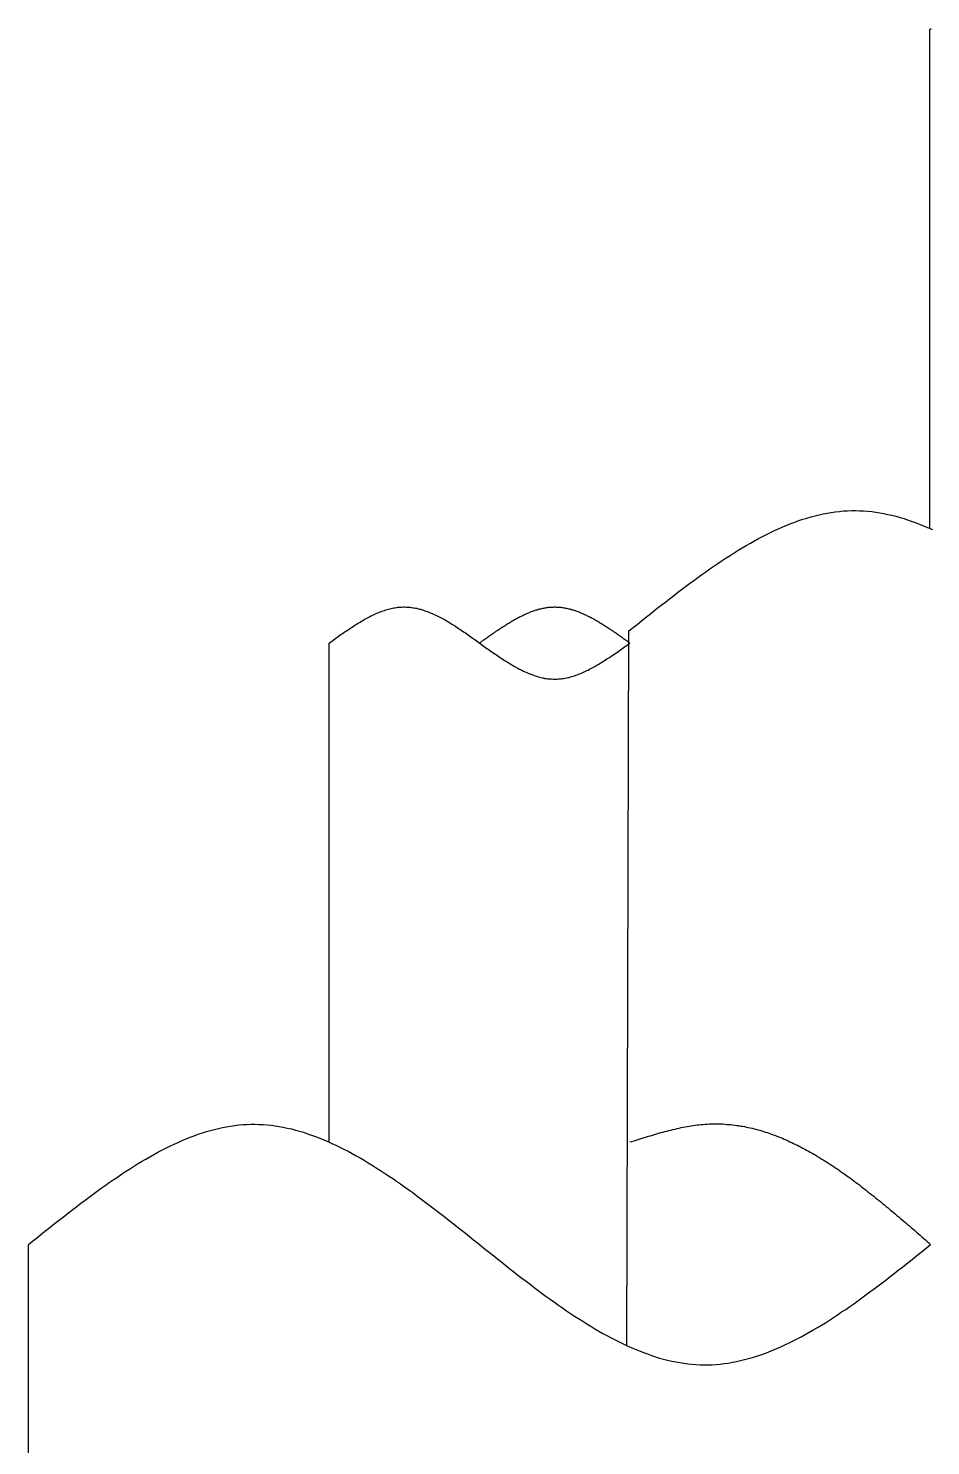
# Model space of a CAD drawing. Extents: x 443 to 1217, y -1921 to -677.
# Drawn here: x 473.4 to 478.27, y -988.54 to -980.89 of the extents above; entities that cross this region are included whole.
import ezdxf

# ---------------------------------------------------------------- set-up
doc = ezdxf.new("R2010")
doc.units = 0
doc.header["$MEASUREMENT"] = 0
doc.layers.add('5', color=7, linetype='CONTINUOUS')

msp = doc.modelspace()

# ---------------------------------------------------------------- linework, layer by layer
at = {"layer": '5', "color": 7}
for p, q in [((478.2632, -980.8948), (478.2704, -980.8894)), ((477.7973, -983.4941), (477.8191, -983.493)), ((477.8191, -983.493), (477.841, -983.4919)), ((477.841, -983.4919), (477.8628, -983.4919)), ((477.8628, -983.4919), (477.8847, -983.493)), ((477.8847, -983.493), (477.9065, -983.4941)), ((477.4916, -983.5714), (477.5134, -983.5627)), ((477.5134, -983.5627), (477.5353, -983.554)), ((477.5353, -983.554), (477.5571, -983.5464)), ((477.5571, -983.5464), (477.5789, -983.5387)), ((477.5789, -983.5387), (477.6008, -983.5322)), ((477.6008, -983.5322), (477.6226, -983.5257)), ((477.6226, -983.5257), (477.6444, -983.5202)), ((477.6444, -983.5202), (477.6663, -983.5148)), ((477.6663, -983.5148), (477.6881, -983.5104)), ((477.6881, -983.5104), (477.71, -983.5061)), ((477.71, -983.5061), (477.7318, -983.5017)), ((477.7318, -983.5017), (477.7536, -983.4984)), ((477.7536, -983.4984), (477.7755, -983.4962)), ((477.7755, -983.4962), (477.7973, -983.4941)), ((477.9065, -983.4941), (477.9283, -983.4952)), ((477.9283, -983.4952), (477.9502, -983.4973)), ((477.9502, -983.4973), (477.972, -983.5006)), ((477.972, -983.5006), (477.9938, -983.5039)), ((477.9938, -983.5039), (478.0157, -983.5082)), ((478.0157, -983.5082), (478.0375, -983.5126)), ((478.0375, -983.5126), (478.0594, -983.5169)), ((478.0594, -983.5169), (478.0812, -983.5224)), ((478.0812, -983.5224), (478.103, -983.5289)), ((478.103, -983.5289), (478.1249, -983.5355)), ((478.1249, -983.5355), (478.1467, -983.5431)), ((478.1467, -983.5431), (478.1685, -983.5507)), ((478.1685, -983.5507), (478.1904, -983.5584)), ((478.1904, -983.5584), (478.2122, -983.5671)), ((478.2122, -983.5671), (478.2341, -983.5758)), ((477.3169, -983.6554), (477.3387, -983.6434)), ((477.3387, -983.6434), (477.3606, -983.6325)), ((477.3606, -983.6325), (477.3824, -983.6205)), ((477.3824, -983.6205), (477.4042, -983.6107)), ((477.4042, -983.6107), (477.4261, -983.5998)), ((477.4261, -983.5998), (477.4479, -983.59)), ((477.4479, -983.59), (477.4697, -983.5802)), ((477.4697, -983.5802), (477.4916, -983.5714)), ((478.2341, -983.5758), (478.2559, -983.5845)), ((478.2559, -983.5845), (478.2777, -983.5943)), ((477.186, -983.7338), (477.2077, -983.7197)), ((477.2077, -983.7197), (477.2295, -983.7066)), ((477.2295, -983.7066), (477.2514, -983.6935)), ((477.2514, -983.6935), (477.2732, -983.6804)), ((477.2732, -983.6804), (477.2952, -983.6673)), ((477.2952, -983.6673), (477.3169, -983.6554)), ((477.0767, -983.8068), (477.0985, -983.7916)), ((477.0985, -983.7916), (477.1205, -983.7774)), ((477.1205, -983.7774), (477.1422, -983.7622)), ((477.1422, -983.7622), (477.164, -983.748)), ((477.164, -983.748), (477.186, -983.7338)), ((476.9675, -983.8853), (476.9893, -983.869)), ((476.9893, -983.869), (477.0113, -983.8537)), ((477.0113, -983.8537), (477.033, -983.8374)), ((477.033, -983.8374), (477.0548, -983.8221)), ((477.0548, -983.8221), (477.0767, -983.8068)), ((476.8583, -983.9681), (476.8801, -983.9518)), ((476.8801, -983.9518), (476.9021, -983.9344)), ((476.9021, -983.9344), (476.9238, -983.918)), ((476.9238, -983.918), (476.9458, -983.9017)), ((476.9458, -983.9017), (476.9675, -983.8853)), ((475.3203, -984.0313), (475.3276, -984.0281)), ((475.3276, -984.0281), (475.3349, -984.0259)), ((475.3349, -984.0259), (475.3422, -984.0237)), ((475.3422, -984.0237), (475.3494, -984.0226)), ((475.3494, -984.0226), (475.3567, -984.0204)), ((475.3567, -984.0204), (475.364, -984.0194)), ((475.364, -984.0194), (475.3713, -984.0172)), ((475.3713, -984.0172), (475.3786, -984.0161)), ((475.3786, -984.0161), (475.3858, -984.015)), ((475.3858, -984.015), (475.3931, -984.0139)), ((475.3931, -984.0139), (475.4004, -984.0139)), ((475.4004, -984.0139), (475.4077, -984.0128)), ((475.4077, -984.0128), (475.415, -984.0128)), ((475.415, -984.0128), (475.4222, -984.0117)), ((475.4222, -984.0117), (475.4295, -984.0117)), ((475.4295, -984.0117), (475.4368, -984.0128)), ((475.4368, -984.0128), (475.4441, -984.0128)), ((475.4441, -984.0128), (475.4513, -984.0128)), ((475.4513, -984.0128), (475.4586, -984.0139)), ((475.4586, -984.0139), (475.4659, -984.015)), ((475.4659, -984.015), (475.4732, -984.0161)), ((475.4732, -984.0161), (475.4805, -984.0172)), ((475.4805, -984.0172), (475.4877, -984.0183)), ((475.4877, -984.0183), (475.495, -984.0194)), ((475.495, -984.0194), (475.5023, -984.0215)), ((475.5023, -984.0215), (475.5096, -984.0237)), ((475.5096, -984.0237), (475.5169, -984.0248)), ((475.5169, -984.0248), (475.5241, -984.027)), ((475.5241, -984.027), (475.5314, -984.0292)), ((475.5314, -984.0292), (475.5387, -984.0324)), ((476.1346, -984.0303), (476.1397, -984.0281)), ((476.1397, -984.0281), (476.1448, -984.027)), ((476.1448, -984.027), (476.15, -984.0248)), ((476.15, -984.0248), (476.1551, -984.0237)), ((476.1551, -984.0237), (476.1602, -984.0226)), ((476.1602, -984.0226), (476.1652, -984.0215)), ((476.1652, -984.0215), (476.1703, -984.0204)), ((476.1703, -984.0204), (476.1755, -984.0194)), ((476.1755, -984.0194), (476.1806, -984.0183)), ((476.1806, -984.0183), (476.1857, -984.0172)), ((476.1857, -984.0172), (476.1908, -984.0161)), ((476.1908, -984.0161), (476.1958, -984.015)), ((476.1958, -984.015), (476.201, -984.015)), ((476.201, -984.015), (476.2061, -984.0139)), ((476.2061, -984.0139), (476.2112, -984.0139)), ((476.2112, -984.0139), (476.2163, -984.0128)), ((476.2163, -984.0128), (476.2215, -984.0128)), ((476.2215, -984.0128), (476.2265, -984.0128)), ((476.2265, -984.0128), (476.2316, -984.0128)), ((476.2316, -984.0128), (476.2367, -984.0117)), ((476.2367, -984.0117), (476.2418, -984.0117)), ((476.2418, -984.0117), (476.247, -984.0128)), ((476.247, -984.0128), (476.2521, -984.0128)), ((476.2521, -984.0128), (476.2571, -984.0128)), ((476.2571, -984.0128), (476.2622, -984.0128)), ((476.2622, -984.0128), (476.2673, -984.0139)), ((476.2673, -984.0139), (476.2725, -984.0139)), ((476.2725, -984.0139), (476.2776, -984.015)), ((476.2776, -984.015), (476.2827, -984.015)), ((476.2827, -984.015), (476.2878, -984.0161)), ((476.2878, -984.0161), (476.2928, -984.0172)), ((476.2928, -984.0172), (476.298, -984.0183)), ((476.298, -984.0183), (476.3031, -984.0194)), ((476.3031, -984.0194), (476.3082, -984.0204)), ((476.3082, -984.0204), (476.3133, -984.0215)), ((476.3133, -984.0215), (476.3184, -984.0226)), ((476.3184, -984.0226), (476.3235, -984.0237)), ((476.3235, -984.0237), (476.3286, -984.0248)), ((476.3286, -984.0248), (476.3337, -984.027)), ((476.3337, -984.027), (476.3388, -984.0281)), ((476.3388, -984.0281), (476.344, -984.0303)), ((476.7711, -984.0368), (476.7929, -984.0194)), ((476.7929, -984.0194), (476.8146, -984.003)), ((476.8146, -984.003), (476.8366, -983.9856)), ((476.8366, -983.9856), (476.8583, -983.9681)), ((475.1675, -984.1065), (475.1747, -984.1022)), ((475.1747, -984.1022), (475.182, -984.0978)), ((475.182, -984.0978), (475.1893, -984.0935)), ((475.1893, -984.0935), (475.1966, -984.0891)), ((475.1966, -984.0891), (475.2039, -984.0847)), ((475.2039, -984.0847), (475.2111, -984.0804)), ((475.2111, -984.0804), (475.2184, -984.076)), ((475.2184, -984.076), (475.2257, -984.0728)), ((475.2257, -984.0728), (475.233, -984.0684)), ((475.233, -984.0684), (475.2403, -984.0651)), ((475.2403, -984.0651), (475.2475, -984.0608)), ((475.2475, -984.0608), (475.2548, -984.0575)), ((475.2548, -984.0575), (475.2621, -984.0542)), ((475.2621, -984.0542), (475.2694, -984.051)), ((475.2694, -984.051), (475.2766, -984.0477)), ((475.2766, -984.0477), (475.2839, -984.0444)), ((475.2839, -984.0444), (475.2912, -984.0412)), ((475.2912, -984.0412), (475.2985, -984.039)), ((475.2985, -984.039), (475.3058, -984.0357)), ((475.3058, -984.0357), (475.313, -984.0335)), ((475.313, -984.0335), (475.3203, -984.0313)), ((475.5387, -984.0324), (475.546, -984.0346)), ((475.546, -984.0346), (475.5533, -984.0368)), ((475.5533, -984.0368), (475.5605, -984.0401)), ((475.5605, -984.0401), (475.5678, -984.0433)), ((475.5678, -984.0433), (475.5751, -984.0455)), ((475.5751, -984.0455), (475.5824, -984.0488)), ((475.5824, -984.0488), (475.5896, -984.0521)), ((475.5896, -984.0521), (475.5969, -984.0564)), ((475.5969, -984.0564), (475.6042, -984.0597)), ((475.6042, -984.0597), (475.6115, -984.063)), ((475.6115, -984.063), (475.6188, -984.0673)), ((475.6188, -984.0673), (475.626, -984.0706)), ((475.626, -984.0706), (475.6333, -984.0749)), ((475.6333, -984.0749), (475.6406, -984.0782)), ((475.6406, -984.0782), (475.6479, -984.0826)), ((475.6479, -984.0826), (475.6552, -984.0869)), ((475.6552, -984.0869), (475.6624, -984.0913)), ((475.6624, -984.0913), (475.6697, -984.0956)), ((475.6697, -984.0956), (475.677, -984.1)), ((475.677, -984.1), (475.6843, -984.1044)), ((475.6843, -984.1044), (475.6916, -984.1087)), ((475.9764, -984.1087), (475.9815, -984.1055)), ((475.9815, -984.1055), (475.9866, -984.1022)), ((475.9866, -984.1022), (475.9917, -984.0989)), ((475.9917, -984.0989), (475.9968, -984.0956)), ((475.9968, -984.0956), (476.002, -984.0924)), ((476.002, -984.0924), (476.007, -984.0891)), ((476.007, -984.0891), (476.0121, -984.0869)), ((476.0121, -984.0869), (476.0172, -984.0837)), ((476.0172, -984.0837), (476.0223, -984.0804)), ((476.0223, -984.0804), (476.0275, -984.0782)), ((476.0275, -984.0782), (476.0326, -984.0749)), ((476.0326, -984.0749), (476.0376, -984.0728)), ((476.0376, -984.0728), (476.0427, -984.0695)), ((476.0427, -984.0695), (476.0478, -984.0673)), ((476.0478, -984.0673), (476.053, -984.064)), ((476.053, -984.064), (476.0581, -984.0619)), ((476.0581, -984.0619), (476.0632, -984.0597)), ((476.0632, -984.0597), (476.0683, -984.0564)), ((476.0683, -984.0564), (476.0733, -984.0542)), ((476.0733, -984.0542), (476.0785, -984.0521)), ((476.0785, -984.0521), (476.0836, -984.0499)), ((476.0836, -984.0499), (476.0887, -984.0477)), ((476.0887, -984.0477), (476.0938, -984.0455)), ((476.0938, -984.0455), (476.099, -984.0433)), ((476.099, -984.0433), (476.104, -984.0412)), ((476.104, -984.0412), (476.1091, -984.039)), ((476.1091, -984.039), (476.1142, -984.0368)), ((476.1142, -984.0368), (476.1193, -984.0357)), ((476.1193, -984.0357), (476.1245, -984.0335)), ((476.1245, -984.0335), (476.1296, -984.0313)), ((476.1296, -984.0313), (476.1346, -984.0303)), ((476.344, -984.0303), (476.3491, -984.0313)), ((476.3491, -984.0313), (476.3541, -984.0335)), ((476.3541, -984.0335), (476.3592, -984.0357)), ((476.3592, -984.0357), (476.3643, -984.0368)), ((476.3643, -984.0368), (476.3695, -984.039)), ((476.3695, -984.039), (476.3746, -984.0412)), ((476.3746, -984.0412), (476.3797, -984.0433)), ((476.3797, -984.0433), (476.3847, -984.0455)), ((476.3847, -984.0455), (476.3898, -984.0477)), ((476.3898, -984.0477), (476.395, -984.0499)), ((476.395, -984.0499), (476.4001, -984.0521)), ((476.4001, -984.0521), (476.4052, -984.0542)), ((476.4052, -984.0542), (476.4103, -984.0564)), ((476.4103, -984.0564), (476.4153, -984.0597)), ((476.4153, -984.0597), (476.4205, -984.0619)), ((476.4205, -984.0619), (476.4256, -984.064)), ((476.4256, -984.064), (476.4307, -984.0673)), ((476.4307, -984.0673), (476.4358, -984.0695)), ((476.4358, -984.0695), (476.4409, -984.0728)), ((476.4409, -984.0728), (476.446, -984.0749)), ((476.446, -984.0749), (476.4511, -984.0782)), ((476.4511, -984.0782), (476.4562, -984.0804)), ((476.4562, -984.0804), (476.4613, -984.0837)), ((476.4613, -984.0837), (476.4664, -984.0869)), ((476.4664, -984.0869), (476.4716, -984.0891)), ((476.4716, -984.0891), (476.4767, -984.0924)), ((476.4767, -984.0924), (476.4817, -984.0956)), ((476.4817, -984.0956), (476.4868, -984.0989)), ((476.4868, -984.0989), (476.4919, -984.1022)), ((476.4919, -984.1022), (476.4971, -984.1055)), ((476.4971, -984.1055), (476.5022, -984.1087)), ((476.6836, -984.1065), (476.7054, -984.0891)), ((476.7054, -984.0891), (476.7274, -984.0717)), ((476.7274, -984.0717), (476.7491, -984.0542)), ((476.7491, -984.0542), (476.7711, -984.0368)), ((475.051, -984.1861), (475.0583, -984.1807)), ((475.0583, -984.1807), (475.0656, -984.1752)), ((475.0656, -984.1752), (475.0728, -984.1708)), ((475.0728, -984.1708), (475.0801, -984.1654)), ((475.0801, -984.1654), (475.0874, -984.1599)), ((475.0874, -984.1599), (475.0947, -984.1556)), ((475.0947, -984.1556), (475.102, -984.1501)), ((475.102, -984.1501), (475.1092, -984.1447)), ((475.1092, -984.1447), (475.1165, -984.1403)), ((475.1165, -984.1403), (475.1238, -984.1349)), ((475.1238, -984.1349), (475.1311, -984.1305)), ((475.1311, -984.1305), (475.1383, -984.1251)), ((475.1383, -984.1251), (475.1456, -984.1207)), ((475.1456, -984.1207), (475.1529, -984.1164)), ((475.1529, -984.1164), (475.1602, -984.1109)), ((475.1602, -984.1109), (475.1675, -984.1065)), ((475.6916, -984.1087), (475.6988, -984.1131)), ((475.6988, -984.1131), (475.7061, -984.1185)), ((475.7061, -984.1185), (475.7134, -984.1229)), ((475.7134, -984.1229), (475.7207, -984.1283)), ((475.7207, -984.1283), (475.728, -984.1327)), ((475.728, -984.1327), (475.7352, -984.1371)), ((475.7352, -984.1371), (475.7425, -984.1425)), ((475.7425, -984.1425), (475.7498, -984.148)), ((475.7498, -984.148), (475.7571, -984.1523)), ((475.7571, -984.1523), (475.7643, -984.1578)), ((475.7643, -984.1578), (475.7716, -984.1632)), ((475.7716, -984.1632), (475.7789, -984.1676)), ((475.7789, -984.1676), (475.7862, -984.173)), ((475.7862, -984.173), (475.7935, -984.1785)), ((475.7935, -984.1785), (475.8007, -984.1839)), ((475.8641, -984.185), (475.8692, -984.1817)), ((475.8692, -984.1817), (475.8743, -984.1774)), ((475.8743, -984.1774), (475.8795, -984.1741)), ((475.8795, -984.1741), (475.8845, -984.1708)), ((475.8845, -984.1708), (475.8896, -984.1665)), ((475.8896, -984.1665), (475.8947, -984.1632)), ((475.8947, -984.1632), (475.8998, -984.1599)), ((475.8998, -984.1599), (475.905, -984.1556)), ((475.905, -984.1556), (475.9101, -984.1523)), ((475.9101, -984.1523), (475.9151, -984.149)), ((475.9151, -984.149), (475.9202, -984.1458)), ((475.9202, -984.1458), (475.9253, -984.1414)), ((475.9253, -984.1414), (475.9305, -984.1381)), ((475.9305, -984.1381), (475.9356, -984.1349)), ((475.9356, -984.1349), (475.9407, -984.1316)), ((475.9407, -984.1316), (475.9457, -984.1283)), ((475.9457, -984.1283), (475.9509, -984.1251)), ((475.9509, -984.1251), (475.956, -984.1218)), ((475.956, -984.1218), (475.9611, -984.1185)), ((475.9611, -984.1185), (475.9662, -984.1153)), ((475.9662, -984.1153), (475.9713, -984.112)), ((475.9713, -984.112), (475.9764, -984.1087)), ((476.5022, -984.1087), (476.5073, -984.112)), ((476.5073, -984.112), (476.5123, -984.1153)), ((476.5123, -984.1153), (476.5175, -984.1185)), ((476.5175, -984.1185), (476.5226, -984.1218)), ((476.5226, -984.1218), (476.5277, -984.1251)), ((476.5277, -984.1251), (476.5328, -984.1283)), ((476.5328, -984.1283), (476.5379, -984.1316)), ((476.5379, -984.1316), (476.543, -984.1349)), ((476.543, -984.1349), (476.5481, -984.1381)), ((476.5481, -984.1381), (476.5532, -984.1414)), ((476.5532, -984.1414), (476.5583, -984.1458)), ((476.5583, -984.1458), (476.5634, -984.149)), ((476.5634, -984.149), (476.5686, -984.1523)), ((476.5686, -984.1523), (476.5736, -984.1556)), ((476.5736, -984.1556), (476.5787, -984.1599)), ((476.5787, -984.1599), (476.5838, -984.1632)), ((476.5838, -984.1632), (476.5889, -984.1665)), ((476.5889, -984.1665), (476.5941, -984.1708)), ((476.5941, -984.1708), (476.5992, -984.1741)), ((476.5992, -984.1741), (476.6042, -984.1774)), ((476.6042, -984.1774), (476.6093, -984.1817)), ((476.6093, -984.1817), (476.6144, -984.185)), ((476.6399, -984.1414), (476.6619, -984.124)), ((476.6619, -984.124), (476.6836, -984.1065)), ((475.0219, -984.2068), (475.0292, -984.2014)), ((475.0292, -984.2014), (475.0364, -984.197)), ((475.0364, -984.197), (475.0437, -984.1916)), ((475.0437, -984.1916), (475.051, -984.1861)), ((475.8007, -984.1839), (475.808, -984.1883)), ((475.808, -984.1883), (475.8153, -984.1937)), ((475.8153, -984.1937), (475.8226, -984.1992)), ((475.8226, -984.1992), (475.8299, -984.2046)), ((475.8299, -984.2046), (475.8371, -984.2101)), ((475.8335, -984.2068), (475.8386, -984.2035)), ((475.8371, -984.2101), (475.8444, -984.2144)), ((475.8386, -984.2035), (475.8437, -984.1992)), ((475.8437, -984.1992), (475.8487, -984.1959)), ((475.8444, -984.2144), (475.8517, -984.2199)), ((475.8487, -984.1959), (475.8539, -984.1926)), ((475.8517, -984.2199), (475.859, -984.2253)), ((475.8539, -984.1926), (475.859, -984.1883)), ((475.859, -984.1883), (475.8641, -984.185)), ((475.859, -984.2253), (475.8663, -984.2308)), ((475.8663, -984.2308), (475.8735, -984.2362)), ((475.8735, -984.2362), (475.8808, -984.2406)), ((475.8808, -984.2406), (475.8881, -984.246)), ((475.8881, -984.246), (475.8954, -984.2515)), ((475.8954, -984.2515), (475.9026, -984.2559)), ((475.9026, -984.2559), (475.9099, -984.2613)), ((476.5723, -984.2591), (476.5796, -984.2537)), ((476.5796, -984.2537), (476.5869, -984.2482)), ((476.5869, -984.2482), (476.5942, -984.2439)), ((476.5942, -984.2439), (476.6014, -984.2384)), ((476.6014, -984.2384), (476.6087, -984.233)), ((476.6087, -984.233), (476.616, -984.2275)), ((476.6144, -984.185), (476.6196, -984.1883)), ((476.616, -984.2275), (476.6233, -984.2232)), ((476.6196, -984.1883), (476.6247, -984.1926)), ((476.6233, -984.2232), (476.6306, -984.2177)), ((476.6247, -984.1926), (476.6298, -984.1959)), ((476.6298, -984.1959), (476.6348, -984.1992)), ((476.6306, -984.2177), (476.6378, -984.2123)), ((476.6348, -984.1992), (476.6399, -984.2035)), ((476.6378, -984.2123), (476.6451, -984.2068)), ((476.6399, -984.2035), (476.6451, -984.2068)), ((475.9099, -984.2613), (475.9172, -984.2667)), ((475.9172, -984.2667), (475.9245, -984.2711)), ((475.9245, -984.2711), (475.9318, -984.2766)), ((475.9318, -984.2766), (475.939, -984.2809)), ((475.939, -984.2809), (475.9463, -984.2864)), ((475.9463, -984.2864), (475.9536, -984.2907)), ((475.9536, -984.2907), (475.9609, -984.2962)), ((475.9609, -984.2962), (475.9682, -984.3005)), ((475.9682, -984.3005), (475.9754, -984.3049)), ((475.9754, -984.3049), (475.9827, -984.3093)), ((475.9827, -984.3093), (475.99, -984.3136)), ((475.99, -984.3136), (475.9973, -984.318)), ((475.9973, -984.318), (476.0046, -984.3223)), ((476.0046, -984.3223), (476.0118, -984.3267)), ((476.0118, -984.3267), (476.0191, -984.331)), ((476.0191, -984.331), (476.0264, -984.3354)), ((476.4486, -984.3376), (476.4559, -984.3332)), ((476.4559, -984.3332), (476.4631, -984.3289)), ((476.4631, -984.3289), (476.4704, -984.3245)), ((476.4704, -984.3245), (476.4777, -984.3202)), ((476.4777, -984.3202), (476.485, -984.3158)), ((476.485, -984.3158), (476.4923, -984.3114)), ((476.4923, -984.3114), (476.4995, -984.3071)), ((476.4995, -984.3071), (476.5068, -984.3027)), ((476.5068, -984.3027), (476.5141, -984.2984)), ((476.5141, -984.2984), (476.5214, -984.2929)), ((476.5214, -984.2929), (476.5286, -984.2885)), ((476.5286, -984.2885), (476.5359, -984.2842)), ((476.5359, -984.2842), (476.5432, -984.2787)), ((476.5432, -984.2787), (476.5505, -984.2744)), ((476.5505, -984.2744), (476.5578, -984.2689)), ((476.5578, -984.2689), (476.565, -984.2635)), ((476.565, -984.2635), (476.5723, -984.2591)), ((476.0264, -984.3354), (476.0337, -984.3398)), ((476.0337, -984.3398), (476.041, -984.343)), ((476.041, -984.343), (476.0482, -984.3474)), ((476.0482, -984.3474), (476.0555, -984.3507)), ((476.0555, -984.3507), (476.0628, -984.3539)), ((476.0628, -984.3539), (476.0701, -984.3583)), ((476.0701, -984.3583), (476.0773, -984.3616)), ((476.0773, -984.3616), (476.0846, -984.3648)), ((476.0846, -984.3648), (476.0919, -984.3681)), ((476.0919, -984.3681), (476.0992, -984.3714)), ((476.0992, -984.3714), (476.1065, -984.3736)), ((476.1065, -984.3736), (476.1137, -984.3768)), ((476.1137, -984.3768), (476.121, -984.379)), ((476.121, -984.379), (476.1283, -984.3823)), ((476.1283, -984.3823), (476.1356, -984.3845)), ((476.1356, -984.3845), (476.1429, -984.3866)), ((476.1429, -984.3866), (476.1501, -984.3888)), ((476.1501, -984.3888), (476.1574, -984.391)), ((476.1574, -984.391), (476.1647, -984.3921)), ((476.1647, -984.3921), (476.172, -984.3943)), ((476.172, -984.3943), (476.1793, -984.3953)), ((476.1793, -984.3953), (476.1865, -984.3975)), ((476.1865, -984.3975), (476.1938, -984.3986)), ((476.1938, -984.3986), (476.2011, -984.3997)), ((476.2011, -984.3997), (476.2084, -984.3997)), ((476.2084, -984.3997), (476.2156, -984.4008)), ((476.2156, -984.4008), (476.2229, -984.4008)), ((476.2229, -984.4008), (476.2302, -984.4019)), ((476.2302, -984.4019), (476.2375, -984.4019)), ((476.2375, -984.4019), (476.2448, -984.4019)), ((476.2448, -984.4019), (476.252, -984.4019)), ((476.252, -984.4019), (476.2593, -984.4008)), ((476.2593, -984.4008), (476.2666, -984.4008)), ((476.2666, -984.4008), (476.2739, -984.3997)), ((476.2739, -984.3997), (476.2812, -984.3986)), ((476.2812, -984.3986), (476.2884, -984.3975)), ((476.2884, -984.3975), (476.2957, -984.3964)), ((476.2957, -984.3964), (476.303, -984.3953)), ((476.303, -984.3953), (476.3103, -984.3932)), ((476.3103, -984.3932), (476.3176, -984.3921)), ((476.3176, -984.3921), (476.3248, -984.3899)), ((476.3248, -984.3899), (476.3321, -984.3877)), ((476.3321, -984.3877), (476.3394, -984.3855)), ((476.3394, -984.3855), (476.3467, -984.3834)), ((476.3467, -984.3834), (476.354, -984.3801)), ((476.354, -984.3801), (476.3612, -984.3779)), ((476.3612, -984.3779), (476.3685, -984.3757)), ((476.3685, -984.3757), (476.3758, -984.3725)), ((476.3758, -984.3725), (476.3831, -984.3692)), ((476.3831, -984.3692), (476.3903, -984.3659)), ((476.3903, -984.3659), (476.3976, -984.3627)), ((476.3976, -984.3627), (476.4049, -984.3594)), ((476.4049, -984.3594), (476.4122, -984.3561)), ((476.4122, -984.3561), (476.4195, -984.3528)), ((476.4195, -984.3528), (476.4267, -984.3485)), ((476.4267, -984.3485), (476.434, -984.3452)), ((476.434, -984.3452), (476.4413, -984.3409)), ((476.4413, -984.3409), (476.4486, -984.3376)), ((474.294, -986.866), (474.3158, -986.8584)), ((474.3158, -986.8584), (474.3376, -986.8507)), ((474.3376, -986.8507), (474.3595, -986.8442)), ((474.3595, -986.8442), (474.3813, -986.8376)), ((474.3813, -986.8376), (474.4032, -986.8322)), ((474.4032, -986.8322), (474.425, -986.8267)), ((474.425, -986.8267), (474.4468, -986.8224)), ((474.4468, -986.8224), (474.4687, -986.818)), ((474.4687, -986.818), (474.4905, -986.8137)), ((474.4905, -986.8137), (474.5123, -986.8115)), ((474.5123, -986.8115), (474.5342, -986.8082)), ((474.5342, -986.8082), (474.556, -986.806)), ((474.556, -986.806), (474.5779, -986.805)), ((474.5779, -986.805), (474.5997, -986.8039)), ((474.5997, -986.8039), (474.6215, -986.8039)), ((474.6215, -986.8039), (474.6434, -986.805)), ((474.6434, -986.805), (474.6652, -986.806)), ((474.6652, -986.806), (474.687, -986.8071)), ((474.687, -986.8071), (474.7089, -986.8093)), ((474.7089, -986.8093), (474.7307, -986.8126)), ((474.7307, -986.8126), (474.7526, -986.8158)), ((474.7526, -986.8158), (474.7744, -986.8202)), ((474.7744, -986.8202), (474.7962, -986.8246)), ((474.7962, -986.8246), (474.8181, -986.8289)), ((474.8181, -986.8289), (474.8399, -986.8355)), ((474.8399, -986.8355), (474.8617, -986.8409)), ((474.8617, -986.8409), (474.8836, -986.8475)), ((474.8836, -986.8475), (474.9054, -986.8551)), ((474.9054, -986.8551), (474.9273, -986.8627)), ((476.7672, -986.8627), (476.7784, -986.8594)), ((476.7784, -986.8594), (476.7894, -986.8562)), ((476.7894, -986.8562), (476.8005, -986.8529)), ((476.8005, -986.8529), (476.8115, -986.8496)), ((476.8115, -986.8496), (476.8226, -986.8464)), ((476.8226, -986.8464), (476.8336, -986.8442)), ((476.8336, -986.8442), (476.8446, -986.8409)), ((476.8446, -986.8409), (476.8556, -986.8376)), ((476.8556, -986.8376), (476.8666, -986.8355)), ((476.8666, -986.8355), (476.8776, -986.8322)), ((476.8776, -986.8322), (476.8886, -986.83)), ((476.8886, -986.83), (476.8997, -986.8278)), ((476.8997, -986.8278), (476.9107, -986.8246)), ((476.9107, -986.8246), (476.9216, -986.8224)), ((476.9216, -986.8224), (476.9326, -986.8202)), ((476.9326, -986.8202), (476.9435, -986.818)), ((476.9435, -986.818), (476.9544, -986.8169)), ((476.9544, -986.8169), (476.9653, -986.8148)), ((476.9653, -986.8148), (476.9762, -986.8126)), ((476.9762, -986.8126), (476.9871, -986.8115)), ((476.9871, -986.8115), (476.9978, -986.8093)), ((476.9978, -986.8093), (477.0087, -986.8082)), ((477.0087, -986.8082), (477.0195, -986.8071)), ((477.0195, -986.8071), (477.0303, -986.806)), ((477.0303, -986.806), (477.0411, -986.805)), ((477.0411, -986.805), (477.0519, -986.8039)), ((477.0519, -986.8039), (477.0627, -986.8039)), ((477.0627, -986.8039), (477.0734, -986.8028)), ((477.0734, -986.8028), (477.0841, -986.8028)), ((477.0841, -986.8028), (477.0947, -986.8017)), ((477.0947, -986.8017), (477.1054, -986.8017)), ((477.1054, -986.8017), (477.1161, -986.8017)), ((477.1161, -986.8017), (477.1268, -986.8028)), ((477.1268, -986.8028), (477.1373, -986.8028)), ((477.1373, -986.8028), (477.1479, -986.8028)), ((477.1479, -986.8028), (477.1585, -986.8039)), ((477.1585, -986.8039), (477.1691, -986.805)), ((477.1691, -986.805), (477.1796, -986.805)), ((477.1796, -986.805), (477.1902, -986.806)), ((477.1902, -986.806), (477.2007, -986.8071)), ((477.2007, -986.8071), (477.2111, -986.8093)), ((477.2111, -986.8093), (477.2217, -986.8104)), ((477.2217, -986.8104), (477.232, -986.8115)), ((477.232, -986.8115), (477.2425, -986.8137)), ((477.2425, -986.8137), (477.253, -986.8148)), ((477.253, -986.8148), (477.2633, -986.8169)), ((477.2633, -986.8169), (477.2738, -986.8191)), ((477.2738, -986.8191), (477.2841, -986.8213)), ((477.2841, -986.8213), (477.2945, -986.8235)), ((477.2945, -986.8235), (477.3049, -986.8257)), ((477.3049, -986.8257), (477.3152, -986.8289)), ((477.3152, -986.8289), (477.3256, -986.8311)), ((477.3256, -986.8311), (477.3358, -986.8344)), ((477.3358, -986.8344), (477.346, -986.8366)), ((477.346, -986.8366), (477.3564, -986.8398)), ((477.3564, -986.8398), (477.3666, -986.8431)), ((477.3666, -986.8431), (477.3769, -986.8464)), ((477.3769, -986.8464), (477.3871, -986.8496)), ((477.3871, -986.8496), (477.3973, -986.8529)), ((477.3973, -986.8529), (477.4075, -986.8573)), ((477.4075, -986.8573), (477.4176, -986.8605)), ((474.1193, -986.9444), (474.1411, -986.9336)), ((474.1411, -986.9336), (474.1629, -986.9227)), ((474.1629, -986.9227), (474.1848, -986.9118)), ((474.1848, -986.9118), (474.2066, -986.9019)), ((474.2066, -986.9019), (474.2285, -986.8921)), ((474.2285, -986.8921), (474.2503, -986.8834)), ((474.2503, -986.8834), (474.2721, -986.8747)), ((474.2721, -986.8747), (474.294, -986.866)), ((474.9273, -986.8627), (474.9491, -986.8703)), ((474.9491, -986.8703), (474.9709, -986.8791)), ((474.9709, -986.8791), (474.9928, -986.8878)), ((474.9928, -986.8878), (475.0146, -986.8976)), ((475.0146, -986.8976), (475.0364, -986.9074)), ((475.0364, -986.9074), (475.0583, -986.9172)), ((475.0583, -986.9172), (475.0801, -986.9281)), ((475.0801, -986.9281), (475.102, -986.939)), ((476.6451, -986.8998), (476.6562, -986.8965)), ((476.6562, -986.8965), (476.6673, -986.8932)), ((476.6673, -986.8932), (476.6784, -986.89)), ((476.6784, -986.89), (476.6895, -986.8867)), ((476.6895, -986.8867), (476.7007, -986.8823)), ((476.7007, -986.8823), (476.7118, -986.8791)), ((476.7118, -986.8791), (476.7229, -986.8758)), ((476.7229, -986.8758), (476.734, -986.8725)), ((476.734, -986.8725), (476.745, -986.8693)), ((476.745, -986.8693), (476.7561, -986.866)), ((476.7561, -986.866), (476.7672, -986.8627)), ((477.4176, -986.8605), (477.4279, -986.8638)), ((477.4279, -986.8638), (477.438, -986.8682)), ((477.438, -986.8682), (477.4482, -986.8725)), ((477.4482, -986.8725), (477.4583, -986.8758)), ((477.4583, -986.8758), (477.4684, -986.8801)), ((477.4684, -986.8801), (477.4785, -986.8845)), ((477.4785, -986.8845), (477.4886, -986.8889)), ((477.4886, -986.8889), (477.4986, -986.8932)), ((477.4986, -986.8932), (477.5088, -986.8987)), ((477.5088, -986.8987), (477.5188, -986.903)), ((477.5188, -986.903), (477.5288, -986.9074)), ((477.5288, -986.9074), (477.5388, -986.9128)), ((477.5388, -986.9128), (477.5489, -986.9172)), ((477.5489, -986.9172), (477.5589, -986.9227)), ((477.5589, -986.9227), (477.5689, -986.9281)), ((477.5689, -986.9281), (477.5788, -986.9325)), ((477.5788, -986.9325), (477.5889, -986.9379)), ((473.9883, -987.0186), (474.0101, -987.0055)), ((474.0101, -987.0055), (474.0319, -986.9924)), ((474.0319, -986.9924), (474.0538, -986.9804)), ((474.0538, -986.9804), (474.0756, -986.9673)), ((474.0756, -986.9673), (474.0974, -986.9553)), ((474.0974, -986.9553), (474.1193, -986.9444)), ((475.102, -986.939), (475.1238, -986.9499)), ((475.1238, -986.9499), (475.1456, -986.9619)), ((475.1456, -986.9619), (475.1675, -986.9739)), ((475.1675, -986.9739), (475.1893, -986.9859)), ((475.1893, -986.9859), (475.2111, -986.9989)), ((475.2111, -986.9989), (475.233, -987.012)), ((475.233, -987.012), (475.2548, -987.0251)), ((477.5889, -986.9379), (477.5988, -986.9434)), ((477.5988, -986.9434), (477.6087, -986.9488)), ((477.6087, -986.9488), (477.6187, -986.9543)), ((477.6187, -986.9543), (477.6286, -986.9608)), ((477.6286, -986.9608), (477.6386, -986.9662)), ((477.6386, -986.9662), (477.6485, -986.9717)), ((477.6485, -986.9717), (477.6583, -986.9782)), ((477.6583, -986.9782), (477.6682, -986.9837)), ((477.6682, -986.9837), (477.6781, -986.9902)), ((477.6781, -986.9902), (477.6879, -986.9957)), ((477.6879, -986.9957), (477.6978, -987.0022)), ((477.6978, -987.0022), (477.7076, -987.0087)), ((477.7076, -987.0087), (477.7175, -987.0142)), ((473.8791, -987.0894), (473.9009, -987.0741)), ((473.9009, -987.0741), (473.9227, -987.06)), ((473.9227, -987.06), (473.9446, -987.0458)), ((473.9446, -987.0458), (473.9664, -987.0316)), ((473.9664, -987.0316), (473.9883, -987.0186)), ((475.2548, -987.0251), (475.2766, -987.0393)), ((475.2766, -987.0393), (475.2985, -987.0534)), ((475.2985, -987.0534), (475.3203, -987.0676)), ((475.3203, -987.0676), (475.3422, -987.0818)), ((475.3422, -987.0818), (475.364, -987.0959)), ((477.7175, -987.0142), (477.7274, -987.0207)), ((477.7274, -987.0207), (477.7372, -987.0273)), ((477.7372, -987.0273), (477.747, -987.0338)), ((477.747, -987.0338), (477.7568, -987.0404)), ((477.7568, -987.0404), (477.7666, -987.0469)), ((477.7666, -987.0469), (477.7763, -987.0545)), ((477.7763, -987.0545), (477.7861, -987.0611)), ((477.7861, -987.0611), (477.7959, -987.0676)), ((477.7959, -987.0676), (477.8056, -987.0741)), ((477.8056, -987.0741), (477.8154, -987.0818)), ((477.8154, -987.0818), (477.8251, -987.0883)), ((477.8251, -987.0883), (477.8349, -987.0959)), ((473.748, -987.182), (473.7699, -987.1657)), ((473.7699, -987.1657), (473.7917, -987.1493)), ((473.7917, -987.1493), (473.8136, -987.1341)), ((473.8136, -987.1341), (473.8354, -987.1188)), ((473.8354, -987.1188), (473.8572, -987.1036)), ((473.8572, -987.1036), (473.8791, -987.0894)), ((475.364, -987.0959), (475.3858, -987.1112)), ((475.3858, -987.1112), (475.4077, -987.1265)), ((475.4077, -987.1265), (475.4295, -987.1417)), ((475.4295, -987.1417), (475.4513, -987.1581)), ((475.4513, -987.1581), (475.4732, -987.1733)), ((477.8349, -987.0959), (477.8446, -987.1025)), ((477.8446, -987.1025), (477.8543, -987.1101)), ((477.8543, -987.1101), (477.864, -987.1177)), ((477.864, -987.1177), (477.8738, -987.1243)), ((477.8738, -987.1243), (477.8835, -987.1319)), ((477.8835, -987.1319), (477.8932, -987.1395)), ((477.8932, -987.1395), (477.9029, -987.1472)), ((477.9029, -987.1472), (477.9126, -987.1548)), ((477.9126, -987.1548), (477.9222, -987.1624)), ((477.9222, -987.1624), (477.9319, -987.17)), ((473.6607, -987.2474), (473.6825, -987.23)), ((473.6825, -987.23), (473.7044, -987.2136)), ((473.7044, -987.2136), (473.7262, -987.1973)), ((473.7262, -987.1973), (473.748, -987.182)), ((475.4732, -987.1733), (475.495, -987.1897)), ((475.495, -987.1897), (475.5169, -987.206)), ((475.5169, -987.206), (475.5387, -987.2224)), ((475.5387, -987.2224), (475.5605, -987.2387)), ((475.5605, -987.2387), (475.5824, -987.255)), ((477.9319, -987.17), (477.9416, -987.1777)), ((477.9416, -987.1777), (477.9513, -987.1853)), ((477.9513, -987.1853), (477.9609, -987.1929)), ((477.9609, -987.1929), (477.9706, -987.2006)), ((477.9706, -987.2006), (477.9802, -987.2082)), ((477.9802, -987.2082), (477.9899, -987.2158)), ((477.9899, -987.2158), (477.9995, -987.2234)), ((477.9995, -987.2234), (478.0092, -987.2322)), ((478.0092, -987.2322), (478.0188, -987.2398)), ((478.0188, -987.2398), (478.0285, -987.2474)), ((473.5515, -987.3313), (473.5733, -987.315)), ((473.5733, -987.315), (473.5952, -987.2976)), ((473.5952, -987.2976), (473.617, -987.2801)), ((473.617, -987.2801), (473.6389, -987.2638)), ((473.6389, -987.2638), (473.6607, -987.2474)), ((475.5824, -987.255), (475.6042, -987.2725)), ((475.6042, -987.2725), (475.626, -987.2888)), ((475.626, -987.2888), (475.6479, -987.3063)), ((475.6479, -987.3063), (475.6697, -987.3237)), ((478.0285, -987.2474), (478.0381, -987.255)), ((478.0381, -987.255), (478.0477, -987.2638)), ((478.0477, -987.2638), (478.0574, -987.2714)), ((478.0574, -987.2714), (478.067, -987.2801)), ((478.067, -987.2801), (478.0766, -987.2877)), ((478.0766, -987.2877), (478.0861, -987.2965)), ((478.0861, -987.2965), (478.0957, -987.3041)), ((478.0957, -987.3041), (478.1053, -987.3128)), ((478.1053, -987.3128), (478.1149, -987.3204)), ((473.4642, -987.4011), (473.486, -987.3836)), ((473.486, -987.3836), (473.5078, -987.3662)), ((473.5078, -987.3662), (473.5297, -987.3488)), ((473.5297, -987.3488), (473.5515, -987.3313)), ((475.6697, -987.3237), (475.6916, -987.3401)), ((475.6916, -987.3401), (475.7134, -987.3575)), ((475.7134, -987.3575), (475.7352, -987.3749)), ((475.7352, -987.3749), (475.7571, -987.3924)), ((475.7571, -987.3924), (475.7789, -987.4098)), ((478.1149, -987.3204), (478.1245, -987.3292)), ((478.1245, -987.3292), (478.1341, -987.3368)), ((478.1341, -987.3368), (478.1437, -987.3455)), ((478.1437, -987.3455), (478.1533, -987.3531)), ((478.1533, -987.3531), (478.1629, -987.3619)), ((478.1629, -987.3619), (478.1725, -987.3695)), ((478.1725, -987.3695), (478.1821, -987.3782)), ((478.1821, -987.3782), (478.1916, -987.3869)), ((478.1916, -987.3869), (478.2012, -987.3945)), ((478.2012, -987.3945), (478.2108, -987.4033)), ((473.3986, -987.4534), (473.4205, -987.436)), ((473.4205, -987.436), (473.4423, -987.4185)), ((473.4423, -987.4185), (473.4642, -987.4011)), ((475.7789, -987.4098), (475.8007, -987.4272)), ((475.8007, -987.4272), (475.8226, -987.4447)), ((475.8226, -987.4447), (475.8444, -987.4621)), ((475.8444, -987.4621), (475.8663, -987.4796)), ((478.2108, -987.4033), (478.2204, -987.412)), ((478.2204, -987.412), (478.23, -987.4196)), ((478.2247, -987.4883), (478.2465, -987.4708)), ((478.23, -987.4196), (478.2396, -987.4283)), ((478.2396, -987.4283), (478.2492, -987.4371)), ((478.2465, -987.4708), (478.2683, -987.4534)), ((478.2492, -987.4371), (478.2588, -987.4447)), ((478.2588, -987.4447), (478.2683, -987.4534)), ((475.8663, -987.4796), (475.8881, -987.497)), ((475.8881, -987.497), (475.9099, -987.5144)), ((475.9099, -987.5144), (475.9318, -987.5319)), ((475.9318, -987.5319), (475.9536, -987.5493)), ((478.1373, -987.558), (478.1592, -987.5406)), ((478.1592, -987.5406), (478.181, -987.5231)), ((478.181, -987.5231), (478.2028, -987.5057)), ((478.2028, -987.5057), (478.2247, -987.4883)), ((475.9536, -987.5493), (475.9754, -987.5667)), ((475.9754, -987.5667), (475.9973, -987.5842)), ((475.9973, -987.5842), (476.0191, -987.6005)), ((476.0191, -987.6005), (476.041, -987.618)), ((476.041, -987.618), (476.0628, -987.6343)), ((478.05, -987.6267), (478.0718, -987.6092)), ((478.0718, -987.6092), (478.0937, -987.5918)), ((478.0937, -987.5918), (478.1155, -987.5755)), ((478.1155, -987.5755), (478.1373, -987.558)), ((476.0628, -987.6343), (476.0846, -987.6517)), ((476.0846, -987.6517), (476.1065, -987.6681)), ((476.1065, -987.6681), (476.1283, -987.6844)), ((476.1283, -987.6844), (476.1501, -987.7008)), ((476.1501, -987.7008), (476.172, -987.7171)), ((477.9408, -987.7095), (477.9626, -987.6932)), ((477.9626, -987.6932), (477.9845, -987.6768)), ((477.9845, -987.6768), (478.0063, -987.6594)), ((478.0063, -987.6594), (478.0281, -987.643)), ((478.0281, -987.643), (478.05, -987.6267)), ((476.172, -987.7171), (476.1938, -987.7335)), ((476.1938, -987.7335), (476.2156, -987.7487)), ((476.2156, -987.7487), (476.2375, -987.7651)), ((476.2375, -987.7651), (476.2593, -987.7803)), ((477.8316, -987.788), (477.8534, -987.7727)), ((477.8534, -987.7727), (477.8753, -987.7575)), ((477.8753, -987.7575), (477.8971, -987.7411)), ((477.8971, -987.7411), (477.919, -987.7248)), ((477.919, -987.7248), (477.9408, -987.7095)), ((476.2593, -987.7803), (476.2812, -987.7956)), ((476.2812, -987.7956), (476.303, -987.8109)), ((476.303, -987.8109), (476.3248, -987.825)), ((476.3248, -987.825), (476.3467, -987.8392)), ((476.3467, -987.8392), (476.3685, -987.8534)), ((476.3685, -987.8534), (476.3903, -987.8675)), ((477.7224, -987.861), (477.7443, -987.8468)), ((477.7443, -987.8468), (477.7661, -987.8327)), ((477.7661, -987.8327), (477.7879, -987.8174)), ((477.7879, -987.8174), (477.8098, -987.8032)), ((477.8098, -987.8032), (477.8316, -987.788)), ((476.3903, -987.8675), (476.4122, -987.8817)), ((476.4122, -987.8817), (476.434, -987.8948)), ((476.434, -987.8948), (476.4559, -987.9079)), ((476.4559, -987.9079), (476.4777, -987.9209)), ((476.4777, -987.9209), (476.4995, -987.9329)), ((477.5914, -987.9395), (477.6132, -987.9264)), ((477.6132, -987.9264), (477.6351, -987.9144)), ((477.6351, -987.9144), (477.6569, -987.9013)), ((477.6569, -987.9013), (477.6787, -987.8882)), ((477.6787, -987.8882), (477.7006, -987.8752)), ((477.7006, -987.8752), (477.7224, -987.861)), ((476.4995, -987.9329), (476.5214, -987.9449)), ((476.5214, -987.9449), (476.5432, -987.9569)), ((476.5432, -987.9569), (476.565, -987.9678)), ((476.565, -987.9678), (476.5869, -987.9787)), ((476.5869, -987.9787), (476.6087, -987.9896)), ((476.6087, -987.9896), (476.6306, -987.9994)), ((476.6306, -987.9994), (476.6524, -988.0092)), ((477.4385, -988.0147), (477.4604, -988.0048)), ((477.4604, -988.0048), (477.4822, -987.995)), ((477.4822, -987.995), (477.504, -987.9841)), ((477.504, -987.9841), (477.5259, -987.9732)), ((477.5259, -987.9732), (477.5477, -987.9623)), ((477.5477, -987.9623), (477.5696, -987.9514)), ((477.5696, -987.9514), (477.5914, -987.9395)), ((476.6524, -988.0092), (476.6742, -988.019)), ((476.6742, -988.019), (476.6961, -988.0277)), ((476.6961, -988.0277), (476.7179, -988.0365)), ((476.7179, -988.0365), (476.7397, -988.0441)), ((476.7397, -988.0441), (476.7616, -988.0517)), ((476.7616, -988.0517), (476.7834, -988.0593)), ((476.7834, -988.0593), (476.8053, -988.0659)), ((476.8053, -988.0659), (476.8271, -988.0713)), ((476.8271, -988.0713), (476.8489, -988.0779)), ((476.8489, -988.0779), (476.8708, -988.0822)), ((476.8708, -988.0822), (476.8926, -988.0866)), ((477.2202, -988.0844), (477.242, -988.08)), ((477.242, -988.08), (477.2638, -988.0746)), ((477.2638, -988.0746), (477.2857, -988.0691)), ((477.2857, -988.0691), (477.3075, -988.0626)), ((477.3075, -988.0626), (477.3293, -988.0561)), ((477.3293, -988.0561), (477.3512, -988.0484)), ((477.3512, -988.0484), (477.373, -988.0408)), ((477.373, -988.0408), (477.3949, -988.0321)), ((477.3949, -988.0321), (477.4167, -988.0234)), ((477.4167, -988.0234), (477.4385, -988.0147)), ((476.8926, -988.0866), (476.9144, -988.0909)), ((476.9144, -988.0909), (476.9363, -988.0942)), ((476.9363, -988.0942), (476.9581, -988.0975)), ((476.9581, -988.0975), (476.98, -988.0997)), ((476.98, -988.0997), (477.0018, -988.1008)), ((477.0018, -988.1008), (477.0236, -988.1018)), ((477.0236, -988.1018), (477.0455, -988.1029)), ((477.0455, -988.1029), (477.0673, -988.1029)), ((477.0673, -988.1029), (477.0891, -988.1018)), ((477.0891, -988.1018), (477.111, -988.1008)), ((477.111, -988.1008), (477.1328, -988.0986)), ((477.1328, -988.0986), (477.1547, -988.0953)), ((477.1547, -988.0953), (477.1765, -988.0931)), ((477.1765, -988.0931), (477.1983, -988.0888)), ((477.1983, -988.0888), (477.2202, -988.0844))]:
    msp.add_line(p, q, dxfattribs=at)
at = {"layer": '5', "linetype": 'Continuous'}
for p, q in [((478.2632, -983.5882), (478.2632, -980.8948)), ((476.6291, -987.9993), (476.64, -984.1413)), ((475.0219, -986.9003), (475.0219, -984.207))]:
    msp.add_line(p, q, dxfattribs=at)
at = {"layer": '5', "color": 7, "linetype": 'Continuous'}
msp.add_line((473.3986, -996.1312), (473.3986, -987.4534), dxfattribs=at)

doc.saveas('drawing.dxf')
